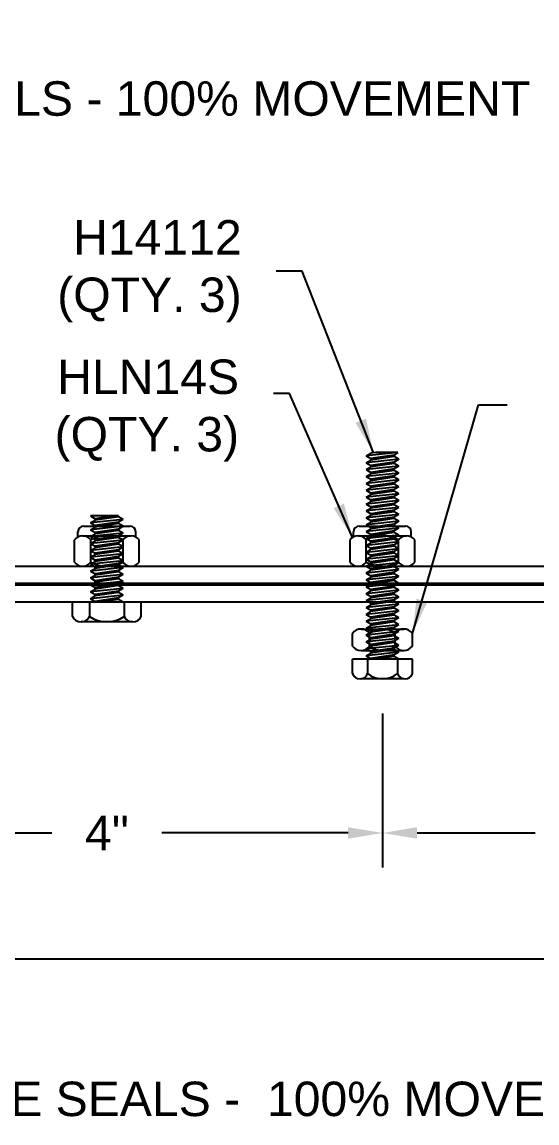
# Model space of a CAD drawing. Header units: inches. Extents: x 0 to 34.5, y -15.8 to 21.6.
# Drawn here: x 21.73 to 25.47, y 3.52 to 11.51 of the extents above; entities that cross this region are included whole.
import ezdxf

# ---------------------------------------------------------------- set-up
doc = ezdxf.new("R2010")
doc.units = ezdxf.units.IN
doc.header["$MEASUREMENT"] = 0
for name, color, linetype in [('Anchors', 4, 'Continuous'), ('Dimensions', 3, 'Continuous'), ('Fillers', 2, 'Continuous'), ('Metals', 7, 'Continuous'), ('Text', 2, 'Continuous')]:
    doc.layers.add(name, color=color, linetype=linetype)
doc.styles.add('Arial', font='arial.ttf')
doc.dimstyles.new('Arial', dxfattribs={"dimtxt": 0.25, "dimasz": 0.25, "dimexe": 0.25, "dimexo": 0.25, "dimgap": 0.25, "dimtad": 0, "dimtih": 1, "dimtoh": 1, "dimdec": 4, "dimzin": 0, "dimdsep": 46, "dimlunit": 4, "dimtxsty": 'Arial', "dimcen": 0.25, "dimadec": 0, "dimazin": 0, "dimtfac": 1, "dimtdec": 4, "dimtofl": 0, "dimtmove": 0, "dimatfit": 3, "dimfxl": 0, "dimfrac": 2, "dimtolj": 1, "dimtzin": 0, "dimarcsym": 0})

# ---------------------------------------------------------------- blocks, each defined once
blk = doc.blocks.new('*D12')
at = {"layer": 'Defpoints', "color": 0}
for p in [(12.3456, 5.5614), (28.3456, 5.5614), (28.3456, 4.71)]:
    blk.add_point(p, dxfattribs=at)
at = {"layer": 'Dimensions', "color": 0, "lineweight": -2}
for p, q in [((12.3456, 5.3114), (12.3456, 4.46)), ((28.3456, 5.3114), (28.3456, 4.46)), ((12.5956, 4.71), (19.7751, 4.71)), ((28.0956, 4.71), (20.9161, 4.71))]:
    blk.add_line(p, q, dxfattribs=at)
at = {"layer": 'Dimensions', "color": 0}
for points in [[(12.5956, 4.7516), (12.5956, 4.6683), (12.3456, 4.71)], [(28.0956, 4.7516), (28.0956, 4.6683), (28.3456, 4.71)]]:
    blk.add_solid(points, dxfattribs=at)
at = {"layer": 'Dimensions', "color": 0, "insert": (20.3456, 4.71), "char_height": 0.25, "attachment_point": 5, "style": 'Arial'}
blk.add_mtext('\\A1;1\'-4"', dxfattribs=at)
blk = doc.blocks.new('*D29')
at = {"layer": 'Defpoints', "color": 0}
for p in [(20.3456, 6.7434), (24.3456, 6.7434), (24.3456, 5.6257)]:
    blk.add_point(p, dxfattribs=at)
at = {"layer": 'Dimensions', "color": 0, "lineweight": -2}
for p, q in [((20.3456, 6.4934), (20.3456, 5.3757)), ((24.3456, 6.4934), (24.3456, 5.3757)), ((20.5956, 5.6257), (21.9469, 5.6257)), ((24.0956, 5.6257), (22.7443, 5.6257))]:
    blk.add_line(p, q, dxfattribs=at)
at = {"layer": 'Dimensions', "color": 0}
for points in [[(20.5956, 5.6674), (20.5956, 5.5841), (20.3456, 5.6257)], [(24.0956, 5.6674), (24.0956, 5.5841), (24.3456, 5.6257)]]:
    blk.add_solid(points, dxfattribs=at)
at = {"layer": 'Dimensions', "color": 0, "insert": (22.3456, 5.6257), "char_height": 0.25, "attachment_point": 5, "style": 'Arial'}
blk.add_mtext('\\A1;4"', dxfattribs=at)
blk = doc.blocks.new('*D31')
at = {"layer": 'Defpoints', "color": 0}
for p in [(27.3456, 7.8348), (24.3456, 6.7434), (27.3456, 5.6257)]:
    blk.add_point(p, dxfattribs=at)
at = {"layer": 'Dimensions', "color": 0, "lineweight": -2}
for p, q in [((27.3456, 7.5848), (27.3456, 5.3757)), ((24.3456, 6.4934), (24.3456, 5.3757)), ((24.5956, 5.6257), (25.452, 5.6257)), ((27.0956, 5.6257), (26.2392, 5.6257))]:
    blk.add_line(p, q, dxfattribs=at)
at = {"layer": 'Dimensions', "color": 0}
for points in [[(24.5956, 5.6674), (24.5956, 5.5841), (24.3456, 5.6257)], [(27.0956, 5.6674), (27.0956, 5.5841), (27.3456, 5.6257)]]:
    blk.add_solid(points, dxfattribs=at)
at = {"layer": 'Dimensions', "color": 0, "insert": (25.8456, 5.6257), "char_height": 0.25, "attachment_point": 5, "style": 'Arial'}
blk.add_mtext('\\A1;3"', dxfattribs=at)
blk = doc.blocks.new('H14112')
for p, q in [((-0.2175, 0.1036), (-0.2175, -0.0004)), ((-0.155, 0.1436), (0.155, 0.1436)), ((-0.1088, -0.0004), (-0.1088, 0.1036)), ((0.1088, -0.0004), (0.1088, 0.1036)), ((0.2175, 0.1036), (0.2175, -0.0004)), ((-0.119, 0), (-0.085, -0.0196)), ((-0.085, -0.0196), (0.0485, 0)), ((0.0943, 0), (0.085, -0.0054)), ((-0.2175, -0.0004), (0.2175, -0.0004)), ((-0.119, -0.05), (0.119, -0.025)), ((-0.119, -0.05), (-0.085, -0.0304)), ((-0.119, -0.05), (-0.085, -0.0696)), ((-0.119, -0.1), (0.119, -0.075)), ((-0.085, -0.0304), (0.085, -0.0054)), ((-0.085, -0.0196), (-0.085, -0.0304)), ((-0.085, -0.0696), (0.085, -0.0446)), ((-0.085, -0.0804), (0.085, -0.0554)), ((-0.085, -0.0696), (-0.085, -0.0804)), ((0.119, -0.025), (0.085, -0.0054)), ((0.119, -0.025), (0.085, -0.0446)), ((0.085, -0.0446), (0.085, -0.0554)), ((0.119, -0.075), (0.085, -0.0554)), ((0.119, -0.075), (0.085, -0.0946)), ((-0.119, -0.1), (-0.085, -0.0804)), ((-0.119, -0.1), (-0.085, -0.1196)), ((-0.119, -0.15), (0.119, -0.125)), ((-0.119, -0.15), (-0.085, -0.1304)), ((-0.119, -0.15), (-0.085, -0.1696)), ((-0.085, -0.1196), (0.085, -0.0946)), ((-0.085, -0.1304), (0.085, -0.1054)), ((-0.085, -0.1196), (-0.085, -0.1304)), ((-0.085, -0.1696), (0.085, -0.1446)), ((-0.085, -0.1804), (0.085, -0.1554)), ((0.085, -0.0946), (0.085, -0.1054)), ((0.119, -0.125), (0.085, -0.1054)), ((0.119, -0.125), (0.085, -0.1446)), ((0.085, -0.1446), (0.085, -0.1554)), ((0.119, -0.175), (0.085, -0.1554)), ((-0.119, -0.2), (0.119, -0.175)), ((-0.119, -0.2), (-0.085, -0.1804)), ((-0.119, -0.2), (-0.085, -0.2196)), ((-0.119, -0.25), (0.119, -0.225)), ((-0.119, -0.25), (-0.085, -0.2304)), ((-0.085, -0.1696), (-0.085, -0.1804)), ((-0.085, -0.2196), (0.085, -0.1946)), ((-0.085, -0.2304), (0.085, -0.2054)), ((-0.085, -0.2196), (-0.085, -0.2304)), ((0.119, -0.175), (0.085, -0.1946)), ((0.085, -0.1946), (0.085, -0.2054)), ((0.119, -0.225), (0.085, -0.2054)), ((0.119, -0.225), (0.085, -0.2446)), ((-0.119, -0.25), (-0.085, -0.2696)), ((-0.119, -0.3), (0.119, -0.275)), ((-0.119, -0.3), (-0.085, -0.2804)), ((-0.119, -0.3), (-0.085, -0.3196)), ((-0.085, -0.2696), (0.085, -0.2446)), ((-0.085, -0.2804), (0.085, -0.2554)), ((-0.085, -0.2696), (-0.085, -0.2804)), ((-0.085, -0.3196), (0.085, -0.2946)), ((-0.085, -0.3304), (0.085, -0.3054)), ((0.085, -0.2446), (0.085, -0.2554)), ((0.119, -0.275), (0.085, -0.2554)), ((0.119, -0.275), (0.085, -0.2946)), ((0.085, -0.2946), (0.085, -0.3054)), ((0.119, -0.325), (0.085, -0.3054)), ((-0.119, -0.35), (0.119, -0.325)), ((-0.119, -0.35), (-0.085, -0.3304)), ((-0.119, -0.35), (-0.085, -0.3696)), ((-0.119, -0.4), (0.119, -0.375)), ((-0.119, -0.4), (-0.085, -0.3804)), ((-0.085, -0.3196), (-0.085, -0.3304)), ((-0.085, -0.3696), (0.085, -0.3446)), ((-0.085, -0.3804), (0.085, -0.3554)), ((-0.085, -0.3696), (-0.085, -0.3804)), ((-0.085, -0.4196), (0.085, -0.3946)), ((0.119, -0.325), (0.085, -0.3446)), ((0.085, -0.3446), (0.085, -0.3554)), ((0.119, -0.375), (0.085, -0.3554)), ((0.119, -0.375), (0.085, -0.3946)), ((0.085, -0.3946), (0.085, -0.4054)), ((-0.119, -0.4), (-0.085, -0.4196)), ((-0.119, -0.45), (0.119, -0.425)), ((-0.119, -0.45), (-0.085, -0.4304)), ((-0.119, -0.45), (-0.085, -0.4696)), ((-0.119, -0.5), (0.119, -0.475)), ((-0.085, -0.4304), (0.085, -0.4054)), ((-0.085, -0.4196), (-0.085, -0.4304)), ((-0.085, -0.4696), (0.085, -0.4446)), ((-0.085, -0.4804), (0.085, -0.4554)), ((-0.085, -0.4696), (-0.085, -0.4804)), ((0.119, -0.425), (0.085, -0.4054)), ((0.119, -0.425), (0.085, -0.4446)), ((0.085, -0.4446), (0.085, -0.4554)), ((0.119, -0.475), (0.085, -0.4554)), ((0.119, -0.475), (0.085, -0.4946)), ((-0.119, -0.5), (-0.085, -0.4804)), ((-0.119, -0.5), (-0.085, -0.5196)), ((-0.119, -0.55), (0.119, -0.525)), ((-0.119, -0.55), (-0.085, -0.5304)), ((-0.119, -0.55), (-0.085, -0.5696)), ((-0.085, -0.5196), (0.085, -0.4946)), ((-0.085, -0.5304), (0.085, -0.5054)), ((-0.085, -0.5196), (-0.085, -0.5304)), ((-0.085, -0.5696), (0.085, -0.5446)), ((-0.085, -0.5804), (0.085, -0.5554)), ((0.085, -0.4946), (0.085, -0.5054)), ((0.119, -0.525), (0.085, -0.5054)), ((0.119, -0.525), (0.085, -0.5446)), ((0.085, -0.5446), (0.085, -0.5554)), ((0.119, -0.575), (0.085, -0.5554)), ((-0.119, -0.6), (0.119, -0.575)), ((-0.119, -0.6), (-0.085, -0.5804)), ((-0.119, -0.6), (-0.085, -0.6196)), ((-0.119, -0.65), (0.119, -0.625)), ((-0.119, -0.65), (-0.085, -0.6304)), ((-0.085, -0.5696), (-0.085, -0.5804)), ((-0.085, -0.6196), (0.085, -0.5946)), ((-0.085, -0.6304), (0.085, -0.6054)), ((-0.085, -0.6196), (-0.085, -0.6304)), ((0.119, -0.575), (0.085, -0.5946)), ((0.085, -0.5946), (0.085, -0.6054)), ((0.119, -0.625), (0.085, -0.6054)), ((0.119, -0.625), (0.085, -0.6446)), ((-0.119, -0.65), (-0.085, -0.6696)), ((-0.119, -0.7), (0.119, -0.675)), ((-0.119, -0.7), (-0.085, -0.6804)), ((-0.119, -0.7), (-0.085, -0.7196)), ((-0.085, -0.6696), (0.085, -0.6446)), ((-0.085, -0.6804), (0.085, -0.6554)), ((-0.085, -0.6696), (-0.085, -0.6804)), ((-0.085, -0.7196), (0.085, -0.6946)), ((-0.085, -0.7304), (0.085, -0.7054)), ((0.085, -0.6446), (0.085, -0.6554)), ((0.119, -0.675), (0.085, -0.6554)), ((0.119, -0.675), (0.085, -0.6946)), ((0.085, -0.6946), (0.085, -0.7054)), ((0.119, -0.725), (0.085, -0.7054)), ((-0.119, -0.75), (0.119, -0.725)), ((-0.119, -0.75), (-0.085, -0.7304)), ((-0.119, -0.75), (-0.085, -0.7696)), ((-0.119, -0.8), (0.119, -0.775)), ((-0.119, -0.8), (-0.085, -0.7804)), ((-0.085, -0.7196), (-0.085, -0.7304)), ((-0.085, -0.7696), (0.085, -0.7446)), ((-0.085, -0.7804), (0.085, -0.7554)), ((-0.085, -0.7696), (-0.085, -0.7804)), ((-0.085, -0.8196), (0.085, -0.7946)), ((0.119, -0.725), (0.085, -0.7446)), ((0.085, -0.7446), (0.085, -0.7554)), ((0.119, -0.775), (0.085, -0.7554)), ((0.119, -0.775), (0.085, -0.7946)), ((0.085, -0.7946), (0.085, -0.8054)), ((-0.119, -0.8), (-0.085, -0.8196)), ((-0.119, -0.85), (0.119, -0.825)), ((-0.119, -0.85), (-0.085, -0.8304)), ((-0.119, -0.85), (-0.085, -0.8696)), ((-0.119, -0.9), (0.119, -0.875)), ((-0.085, -0.8304), (0.085, -0.8054)), ((-0.085, -0.8196), (-0.085, -0.8304)), ((-0.085, -0.8696), (0.085, -0.8446)), ((-0.085, -0.8804), (0.085, -0.8554)), ((-0.085, -0.8696), (-0.085, -0.8804)), ((0.119, -0.825), (0.085, -0.8054)), ((0.119, -0.825), (0.085, -0.8446)), ((0.085, -0.8446), (0.085, -0.8554)), ((0.119, -0.875), (0.085, -0.8554)), ((0.119, -0.875), (0.085, -0.8946)), ((-0.119, -0.9), (-0.085, -0.8804)), ((-0.119, -0.9), (-0.085, -0.9196)), ((-0.119, -0.95), (0.119, -0.925)), ((-0.119, -0.95), (-0.085, -0.9304)), ((-0.119, -0.95), (-0.085, -0.9696)), ((-0.085, -0.9196), (0.085, -0.8946)), ((-0.085, -0.9304), (0.085, -0.9054)), ((-0.085, -0.9196), (-0.085, -0.9304)), ((-0.085, -0.9696), (0.085, -0.9446)), ((-0.085, -0.9804), (0.085, -0.9554)), ((0.085, -0.8946), (0.085, -0.9054)), ((0.119, -0.925), (0.085, -0.9054)), ((0.119, -0.925), (0.085, -0.9446)), ((0.085, -0.9446), (0.085, -0.9554)), ((0.119, -0.975), (0.085, -0.9554)), ((-0.119, -1), (0.119, -0.975)), ((-0.119, -1), (-0.085, -0.9804)), ((-0.119, -1), (-0.085, -1.0196)), ((-0.119, -1.05), (0.119, -1.025)), ((-0.119, -1.05), (-0.085, -1.0304)), ((-0.085, -0.9696), (-0.085, -0.9804)), ((-0.085, -1.0196), (0.085, -0.9946)), ((-0.085, -1.0304), (0.085, -1.0054)), ((-0.085, -1.0196), (-0.085, -1.0304)), ((0.119, -0.975), (0.085, -0.9946)), ((0.085, -0.9946), (0.085, -1.0054)), ((0.119, -1.025), (0.085, -1.0054)), ((0.119, -1.025), (0.085, -1.0446)), ((-0.119, -1.05), (-0.085, -1.0696)), ((-0.119, -1.1), (0.119, -1.075)), ((-0.119, -1.1), (-0.085, -1.0804)), ((-0.119, -1.1), (-0.085, -1.1196)), ((-0.085, -1.0696), (0.085, -1.0446)), ((-0.085, -1.0804), (0.085, -1.0554)), ((-0.085, -1.0696), (-0.085, -1.0804)), ((-0.085, -1.1196), (0.085, -1.0946)), ((-0.085, -1.1304), (0.085, -1.1054)), ((0.085, -1.0446), (0.085, -1.0554)), ((0.119, -1.075), (0.085, -1.0554)), ((0.119, -1.075), (0.085, -1.0946)), ((0.085, -1.0946), (0.085, -1.1054)), ((0.119, -1.125), (0.085, -1.1054)), ((-0.119, -1.15), (0.119, -1.125)), ((-0.119, -1.15), (-0.085, -1.1304)), ((-0.119, -1.15), (-0.085, -1.1696)), ((-0.119, -1.2), (0.119, -1.175)), ((-0.119, -1.2), (-0.085, -1.1804)), ((-0.085, -1.1196), (-0.085, -1.1304)), ((-0.085, -1.1696), (0.085, -1.1446)), ((-0.085, -1.1804), (0.085, -1.1554)), ((-0.085, -1.1696), (-0.085, -1.1804)), ((-0.085, -1.2196), (0.085, -1.1946)), ((0.119, -1.125), (0.085, -1.1446)), ((0.085, -1.1446), (0.085, -1.1554)), ((0.119, -1.175), (0.085, -1.1554)), ((0.119, -1.175), (0.085, -1.1946)), ((0.085, -1.1946), (0.085, -1.2054)), ((-0.119, -1.2), (-0.085, -1.2196)), ((-0.119, -1.25), (0.119, -1.225)), ((-0.119, -1.25), (-0.085, -1.2304)), ((-0.119, -1.25), (-0.085, -1.2696)), ((-0.119, -1.3), (0.119, -1.275)), ((-0.085, -1.2304), (0.085, -1.2054)), ((-0.085, -1.2196), (-0.085, -1.2304)), ((-0.085, -1.2696), (0.085, -1.2446)), ((-0.085, -1.2804), (0.085, -1.2554)), ((-0.085, -1.2696), (-0.085, -1.2804)), ((0.119, -1.225), (0.085, -1.2054)), ((0.119, -1.225), (0.085, -1.2446)), ((0.085, -1.2446), (0.085, -1.2554)), ((0.119, -1.275), (0.085, -1.2554)), ((0.119, -1.275), (0.085, -1.2946)), ((-0.119, -1.3), (-0.085, -1.2804)), ((-0.119, -1.3), (-0.085, -1.3196)), ((-0.119, -1.35), (0.119, -1.325)), ((-0.119, -1.35), (-0.085, -1.3304)), ((-0.119, -1.35), (-0.085, -1.3696)), ((-0.085, -1.3196), (0.085, -1.2946)), ((-0.085, -1.3304), (0.085, -1.3054)), ((-0.085, -1.3196), (-0.085, -1.3304)), ((-0.085, -1.3696), (0.085, -1.3446)), ((-0.085, -1.3804), (0.085, -1.3554)), ((0.085, -1.2946), (0.085, -1.3054)), ((0.119, -1.325), (0.085, -1.3054)), ((0.119, -1.325), (0.085, -1.3446)), ((0.085, -1.3446), (0.085, -1.3554)), ((0.119, -1.375), (0.085, -1.3554)), ((-0.119, -1.4), (0.119, -1.375)), ((-0.119, -1.4), (-0.085, -1.3804)), ((-0.119, -1.4), (-0.085, -1.4196)), ((-0.119, -1.45), (0.119, -1.425)), ((-0.119, -1.45), (-0.085, -1.4304)), ((-0.085, -1.3696), (-0.085, -1.3804)), ((-0.085, -1.4196), (0.085, -1.3946)), ((-0.085, -1.4304), (0.085, -1.4054)), ((-0.085, -1.4196), (-0.085, -1.4304)), ((0.119, -1.375), (0.085, -1.3946)), ((0.085, -1.3946), (0.085, -1.4054)), ((0.119, -1.425), (0.085, -1.4054)), ((0.119, -1.425), (0.085, -1.4446)), ((-0.119, -1.45), (-0.085, -1.4696)), ((-0.1099, -1.5), (0.119, -1.475)), ((-0.1099, -1.5), (-0.085, -1.4804)), ((-0.1099, -1.5), (0.0485, -1.5)), ((-0.085, -1.4696), (0.085, -1.4446)), ((-0.085, -1.4804), (0.085, -1.4554)), ((-0.085, -1.4696), (-0.085, -1.4804)), ((0.0485, -1.5), (0.085, -1.4946)), ((0.085, -1.4446), (0.085, -1.4554)), ((0.119, -1.475), (0.085, -1.4554)), ((0.119, -1.475), (0.085, -1.4946))]:
    blk.add_line(p, q)
for centre, radius, start, end in [((-0.1631, 0.0867), 0.057, 17.32121, 162.67879), ((0, -0.0242), 0.1678, 49.61133, 130.38867), ((0.1631, 0.0867), 0.057, 17.32121, 162.67879)]:
    blk.add_arc(centre, radius, start, end)
blk = doc.blocks.new('HLN14S')
for p, q in [((-0.2096, 0.2133), (-0.2096, 0.2502)), ((-0.1678, 0.292), (0.1678, 0.292)), ((0.2096, 0.2133), (0.2096, 0.2502)), ((-0.2345, 0.03), (-0.2345, 0.1917)), ((-0.1759, 0.2217), (0.1759, 0.2217)), ((-0.1173, 0.03), (-0.1173, 0.1917)), ((0.1172, 0.03), (0.1172, 0.1917)), ((0.2345, 0.03), (0.2345, 0.1917)), ((-0.1759, 0), (0.1759, 0))]:
    blk.add_line(p, q)
for centre, radius, start, end in [((-0.1678, 0.2502), 0.0418, 90, 180), ((0.1678, 0.2502), 0.0418, 0, 90), ((-0.1759, 0.1494), 0.0723, 35.77511, 144.22489), ((0, -0.0223), 0.244, 61.28133, 118.71867), ((0.1759, 0.1494), 0.0723, 35.77511, 144.22489), ((-0.1759, 0.0723), 0.0723, 215.77511, 324.22489), ((0, 0.244), 0.244, 241.28133, 298.71867), ((0.1759, 0.0723), 0.0723, 215.77511, 324.22489)]:
    blk.add_arc(centre, radius, start, end)
blk = doc.blocks.new('HJN14')
for p, q in [((-0.155, 0), (0.155, 0)), ((-0.2175, -0.1242), (-0.2175, -0.032)), ((-0.0925, -0.1242), (-0.0925, -0.032)), ((0.0925, -0.1242), (0.0925, -0.032)), ((0.2175, -0.1242), (0.2175, -0.032)), ((-0.155, -0.1562), (0.155, -0.1562))]:
    blk.add_line(p, q)
for centre, radius, start, end in [((-0.155, -0.077), 0.077, 35.77511, 144.22489), ((0, -0.1497), 0.1497, 51.83429, 128.16571), ((0.155, -0.077), 0.077, 35.77511, 144.22489), ((-0.155, -0.0792), 0.077, 215.77511, 324.22489), ((0, -0.0066), 0.1497, 231.83429, 308.16571), ((0.155, -0.0792), 0.077, 215.77511, 324.22489)]:
    blk.add_arc(centre, radius, start, end)
blk = doc.blocks.new('H1458S')
for p, q in [((-0.25, 0.104), (-0.25, 0)), ((-0.1875, 0.144), (0.1875, 0.144)), ((-0.125, 0), (-0.125, 0.104)), ((0.125, 0), (0.125, 0.104)), ((0.25, 0.104), (0.25, 0)), ((-0.25, 0), (0.25, 0)), ((-0.119, 0), (-0.085, -0.0196)), ((-0.085, -0.0196), (0.0485, 0)), ((-0.119, -0.05), (0.119, -0.025)), ((-0.119, -0.05), (-0.085, -0.0304)), ((-0.119, -0.05), (-0.085, -0.0696)), ((-0.119, -0.1), (0.119, -0.075)), ((-0.085, -0.0304), (0.085, -0.0054)), ((-0.085, -0.0196), (-0.085, -0.0304)), ((-0.085, -0.0696), (0.085, -0.0446)), ((-0.085, -0.0804), (0.085, -0.0554)), ((-0.085, -0.0696), (-0.085, -0.0804)), ((0.0943, 0), (0.085, -0.0054)), ((0.119, -0.025), (0.085, -0.0054)), ((0.119, -0.025), (0.085, -0.0446)), ((0.085, -0.0446), (0.085, -0.0554)), ((0.119, -0.075), (0.085, -0.0554)), ((0.119, -0.075), (0.085, -0.0946)), ((-0.119, -0.1), (-0.085, -0.0804)), ((-0.119, -0.1), (-0.085, -0.1196)), ((-0.119, -0.15), (0.119, -0.125)), ((-0.119, -0.15), (-0.085, -0.1304)), ((-0.119, -0.15), (-0.085, -0.1696)), ((-0.085, -0.1196), (0.085, -0.0946)), ((-0.085, -0.1304), (0.085, -0.1054)), ((-0.085, -0.1196), (-0.085, -0.1304)), ((-0.085, -0.1696), (0.085, -0.1446)), ((-0.085, -0.1804), (0.085, -0.1554)), ((0.085, -0.0946), (0.085, -0.1054)), ((0.119, -0.125), (0.085, -0.1054)), ((0.119, -0.125), (0.085, -0.1446)), ((0.085, -0.1446), (0.085, -0.1554)), ((0.119, -0.175), (0.085, -0.1554)), ((-0.119, -0.2), (0.119, -0.175)), ((-0.119, -0.2), (-0.085, -0.1804)), ((-0.119, -0.2), (-0.085, -0.2196)), ((-0.119, -0.25), (0.119, -0.225)), ((-0.119, -0.25), (-0.085, -0.2304)), ((-0.085, -0.1696), (-0.085, -0.1804)), ((-0.085, -0.2196), (0.085, -0.1946)), ((-0.085, -0.2304), (0.085, -0.2054)), ((-0.085, -0.2196), (-0.085, -0.2304)), ((0.119, -0.175), (0.085, -0.1946)), ((0.085, -0.1946), (0.085, -0.2054)), ((0.119, -0.225), (0.085, -0.2054)), ((0.119, -0.225), (0.085, -0.2446)), ((-0.119, -0.25), (-0.085, -0.2696)), ((-0.119, -0.3), (0.119, -0.275)), ((-0.119, -0.3), (-0.085, -0.2804)), ((-0.119, -0.3), (-0.085, -0.3196)), ((-0.085, -0.2696), (0.085, -0.2446)), ((-0.085, -0.2804), (0.085, -0.2554)), ((-0.085, -0.2696), (-0.085, -0.2804)), ((-0.085, -0.3196), (0.085, -0.2946)), ((-0.085, -0.3304), (0.085, -0.3054)), ((0.085, -0.2446), (0.085, -0.2554)), ((0.119, -0.275), (0.085, -0.2554)), ((0.119, -0.275), (0.085, -0.2946)), ((0.085, -0.2946), (0.085, -0.3054)), ((0.119, -0.325), (0.085, -0.3054)), ((-0.119, -0.35), (0.119, -0.325)), ((-0.119, -0.35), (-0.085, -0.3304)), ((-0.119, -0.35), (-0.085, -0.3696)), ((-0.119, -0.4), (0.119, -0.375)), ((-0.119, -0.4), (-0.085, -0.3804)), ((-0.085, -0.3196), (-0.085, -0.3304)), ((-0.085, -0.3696), (0.085, -0.3446)), ((-0.085, -0.3804), (0.085, -0.3554)), ((-0.085, -0.3696), (-0.085, -0.3804)), ((-0.085, -0.4196), (0.085, -0.3946)), ((0.119, -0.325), (0.085, -0.3446)), ((0.085, -0.3446), (0.085, -0.3554)), ((0.119, -0.375), (0.085, -0.3554)), ((0.119, -0.375), (0.085, -0.3946)), ((0.085, -0.3946), (0.085, -0.4054)), ((-0.119, -0.4), (-0.085, -0.4196)), ((-0.119, -0.45), (0.119, -0.425)), ((-0.119, -0.45), (-0.085, -0.4304)), ((-0.119, -0.45), (-0.085, -0.4696)), ((-0.119, -0.5), (0.119, -0.475)), ((-0.085, -0.4304), (0.085, -0.4054)), ((-0.085, -0.4196), (-0.085, -0.4304)), ((-0.085, -0.4696), (0.085, -0.4446)), ((-0.085, -0.4804), (0.085, -0.4554)), ((-0.085, -0.4696), (-0.085, -0.4804)), ((0.119, -0.425), (0.085, -0.4054)), ((0.119, -0.425), (0.085, -0.4446)), ((0.085, -0.4446), (0.085, -0.4554)), ((0.119, -0.475), (0.085, -0.4554)), ((0.119, -0.475), (0.085, -0.4946)), ((-0.119, -0.5), (-0.085, -0.4804)), ((-0.119, -0.5), (-0.085, -0.5196)), ((-0.119, -0.55), (0.119, -0.525)), ((-0.119, -0.55), (-0.085, -0.5304)), ((-0.119, -0.55), (-0.085, -0.5696)), ((-0.085, -0.5196), (0.085, -0.4946)), ((-0.085, -0.5304), (0.085, -0.5054)), ((-0.085, -0.5196), (-0.085, -0.5304)), ((-0.085, -0.5696), (0.085, -0.5446)), ((-0.085, -0.5804), (0.085, -0.5554)), ((0.085, -0.4946), (0.085, -0.5054)), ((0.119, -0.525), (0.085, -0.5054)), ((0.119, -0.525), (0.085, -0.5446)), ((0.085, -0.5446), (0.085, -0.5554)), ((0.119, -0.575), (0.085, -0.5554)), ((-0.119, -0.6), (0.119, -0.575)), ((-0.119, -0.6), (-0.085, -0.5804)), ((-0.119, -0.6), (-0.085, -0.6196)), ((-0.085, -0.5696), (-0.085, -0.5804)), ((-0.085, -0.6196), (0.085, -0.5946)), ((-0.085, -0.6196), (-0.085, -0.625)), ((-0.085, -0.625), (0.119, -0.625)), ((-0.0485, -0.625), (0.085, -0.6054)), ((0.119, -0.575), (0.085, -0.5946)), ((0.085, -0.5946), (0.085, -0.6054)), ((0.119, -0.625), (0.085, -0.6054))]:
    blk.add_line(p, q)
for centre, radius, start, end in [((-0.1875, 0.0752), 0.0688, 24.76151, 155.23849), ((0, -0.0713), 0.2153, 54.51066, 125.48934), ((0.1875, 0.0752), 0.0688, 24.76151, 155.23849)]:
    blk.add_arc(centre, radius, start, end)
blk = doc.blocks.new('pantograph - profile')
at = {"layer": 'Metals'}
for points in [[(2.7009, 22.8619), (17.2441, 22.8619), (17.2441, 22.7369), (2.7009, 22.7369)], [(2.7009, 22.7269), (17.2441, 22.7269), (17.2441, 22.6019), (2.7009, 22.6019)]]:
    blk.add_lwpolyline(points, close=True, dxfattribs=at)
at = {"layer": 'Anchors', "rotation": 180}
for name, p in [('H14112', (13.9725, 22.1881)), ('H1458S', (11.9725, 22.6019))]:
    blk.add_blockref(name, p, dxfattribs=at)
at = {"layer": 'Anchors'}
for name, p in [('HLN14S', (11.9725, 22.8619)), ('HLN14S', (13.9714, 22.8619)), ('HJN14', (13.9714, 22.4067))]:
    blk.add_blockref(name, p, dxfattribs=at)

msp = doc.modelspace()

# ---------------------------------------------------------------- block references
msp.add_blockref('pantograph - profile', (10.37264, -15.30109))

# ---------------------------------------------------------------- texts
at = {"layer": 'Text', "char_height": 0.25, "style": 'Arial'}
for s, insert, attachment_point in [('{\\LTOP VIEW - }(PANTO161VS4){\\L\\P}PANTOGRAPH BAR FOR {\\LFCVS-16} w/4 VS400 FACE SEALS - 100% MOVEMENT', (12.43532, 11.49648), 1), ('H14112\\P(QTY. 3)', (23.3235, 9.70151), 6), ('HLN14S\\P(QTY. 3)', (23.30439, 8.68997), 6), ('{\\LFRONT VIEW - }(PANTO161VS4){\\L\\P}PANTOGRAPH BAR FOR {\\LFCVS-16} w/4 VS400 FACE SEALS -  100% MOVEMENT', (13.43499, 4.23836), 1)]:
    msp.add_mtext(s, dxfattribs=dict(at, insert=insert, attachment_point=attachment_point))

# ---------------------------------------------------------------- dimensions: what is measured, and where the dimension line sits
at = {"layer": 'Dimensions'}
for base, p1, p2, picture, middle in [((27.34563, 5.62574), (24.34563, 6.74337), (27.34563, 7.83481), '*D31', (25.84563, 5.62574)), ((24.34563, 5.62574), (20.34563, 6.74337), (24.34563, 6.74337), '*D29', (22.34563, 5.62574)), ((28.34563, 4.70995), (12.34563, 5.56144), (28.34563, 5.56144), '*D12', (20.34563, 4.70995))]:
    dim = msp.add_linear_dim(base=base, p1=p1, p2=p2, dimstyle='Arial', override={"dimpost": ''}, dxfattribs=at)
    dim.commit()
    dim.dimension.update_dxf_attribs({"geometry": picture, "text_midpoint": middle})

# ---------------------------------------------------------------- leaders
at = {"layer": 'Fillers'}
msp.add_leader([(24.56209, 7.07362), (25.04034, 8.732), (25.25027, 8.732)], dimstyle='Arial', override={"dimgap": 0.25, "dimtad": 0}, dxfattribs=at)
at = {"layer": 'Text'}
for points in [[(24.27889, 8.3843), (23.761, 9.70151), (23.5735, 9.70151)], [(24.12821, 7.77009), (23.66944, 8.81497), (23.55439, 8.81497)]]:
    msp.add_leader(points, dimstyle='Arial', override={"dimgap": 0.25, "dimtad": 0}, dxfattribs=at)

doc.saveas('drawing.dxf')
